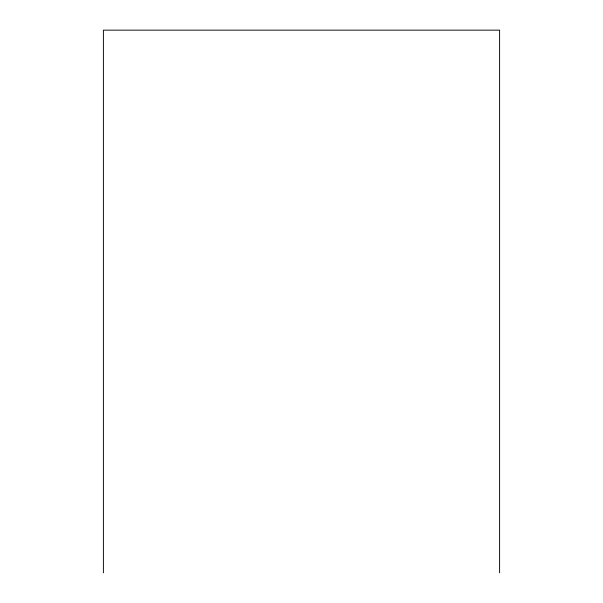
<?xml version="1.0" encoding="UTF-8"?>
<svg xmlns="http://www.w3.org/2000/svg" width="603" height="603" viewBox="0 0 603 603"><rect width="100%" height="100%" fill="white"/><g stroke="black" fill="none" stroke-linecap="round" stroke-linejoin="round"><path stroke-width="0.9" d="M499.601 572.85L499.601 30.15L103.399 30.15L103.399 572.85"/></g></svg>
